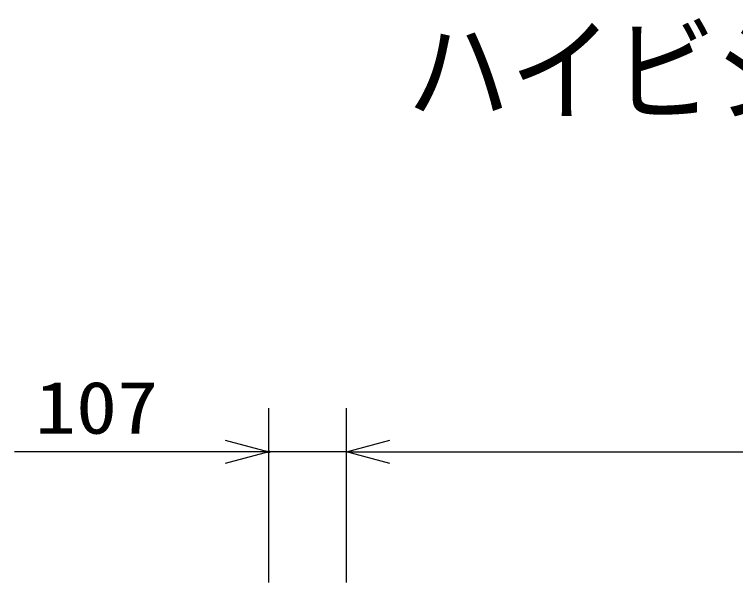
# Model space of a CAD drawing. Units: millimetres, scale not verified. Extents: x -63 to 63, y -57 to 57.
# Drawn here: x -53.51 to -20.42, y 31.34 to 57.41 of the extents above; entities that cross this region are included whole.
import ezdxf
from ezdxf.enums import TextEntityAlignment as Align

# ---------------------------------------------------------------- set-up
doc = ezdxf.new("R2010")
doc.units = ezdxf.units.MM
doc.header["$LTSCALE"] = 0.190236
doc.header["$PDMODE"] = 32
doc.header["$PDSIZE"] = 0.0951
for name, color, linetype in [('0-1_MOJI1', 2, 'Continuous'), ('0-2_WAKU', 1, 'Continuous'), ('0-4_SUNPO', 3, 'Continuous')]:
    doc.layers.add(name, color=color, linetype=linetype)
doc.styles.add('ＭＳ ゴシック', font='')
doc.styles.get('ＭＳ ゴシック').set_extended_font_data('MS Gothic')

# ---------------------------------------------------------------- blocks, each defined once
blk = doc.blocks.new('_OPEN30')
at = {"layer": '0-2_WAKU', "color": 7}
blk.add_line((0, 0), (-1, 0), dxfattribs=at)
blk.add_lwpolyline([(-1, 0.26795), (0, 0), (-1, -0.26795)], dxfattribs=at)

msp = doc.modelspace()

# ---------------------------------------------------------------- linework, layer by layer
at = {"layer": '0-1_MOJI1', "color": 3}
for p, q in [((-41.8459, 31.3362), (-41.8459, 39.3362)), ((-38.2836, 31.3362), (-38.2836, 39.3362)), ((-43.8459, 37.3362), (-53.5126, 37.3362)), ((-38.2836, 37.3362), (-41.8459, 37.3362)), ((-36.2836, 37.3362), (-34.2836, 37.3362))]:
    msp.add_line(p, q, dxfattribs=at)
at = {"layer": '0-2_WAKU', "color": 7}
msp.add_point((-41.8459, 37.3362), dxfattribs=at)
at = {"layer": '0-4_SUNPO'}
for p, q in [((-38.2836, 31.3362), (-38.2836, 39.3362)), ((-36.2836, 37.3362), (6.3498, 37.3362))]:
    msp.add_line(p, q, dxfattribs=at)

# ---------------------------------------------------------------- block references
at = {"layer": '0-1_MOJI1', "xscale": 2, "yscale": 2}
msp.add_blockref('_OPEN30', (-41.8459, 37.3362), dxfattribs=at)
at = {"layer": '0-1_MOJI1', "xscale": 2, "yscale": 2, "rotation": 180}
msp.add_blockref('_OPEN30', (-38.2836, 37.3362), dxfattribs=at)
at = {"layer": '0-4_SUNPO', "xscale": 2, "yscale": 2, "rotation": 180}
msp.add_blockref('_OPEN30', (-38.2836, 37.3362), dxfattribs=at)

# ---------------------------------------------------------------- texts
at = {"layer": '0-1_MOJI1', "style": 'ＭＳ ゴシック', "width": 0.9}
msp.add_text('ハイビジョンプラズマディスプレイ（ＳＰ付）', height=3.848, dxfattribs=at).set_placement((-35.5001, 51.7599), align=Align.BOTTOM_LEFT)
at = {"layer": '0-1_MOJI1', "color": 3, "style": 'ＭＳ ゴシック', "width": 1.15}
msp.add_text('107', height=2.406, dxfattribs=at).set_placement((-52.5664, 37.4458), align=Align.BOTTOM_LEFT)

doc.saveas('drawing.dxf')
